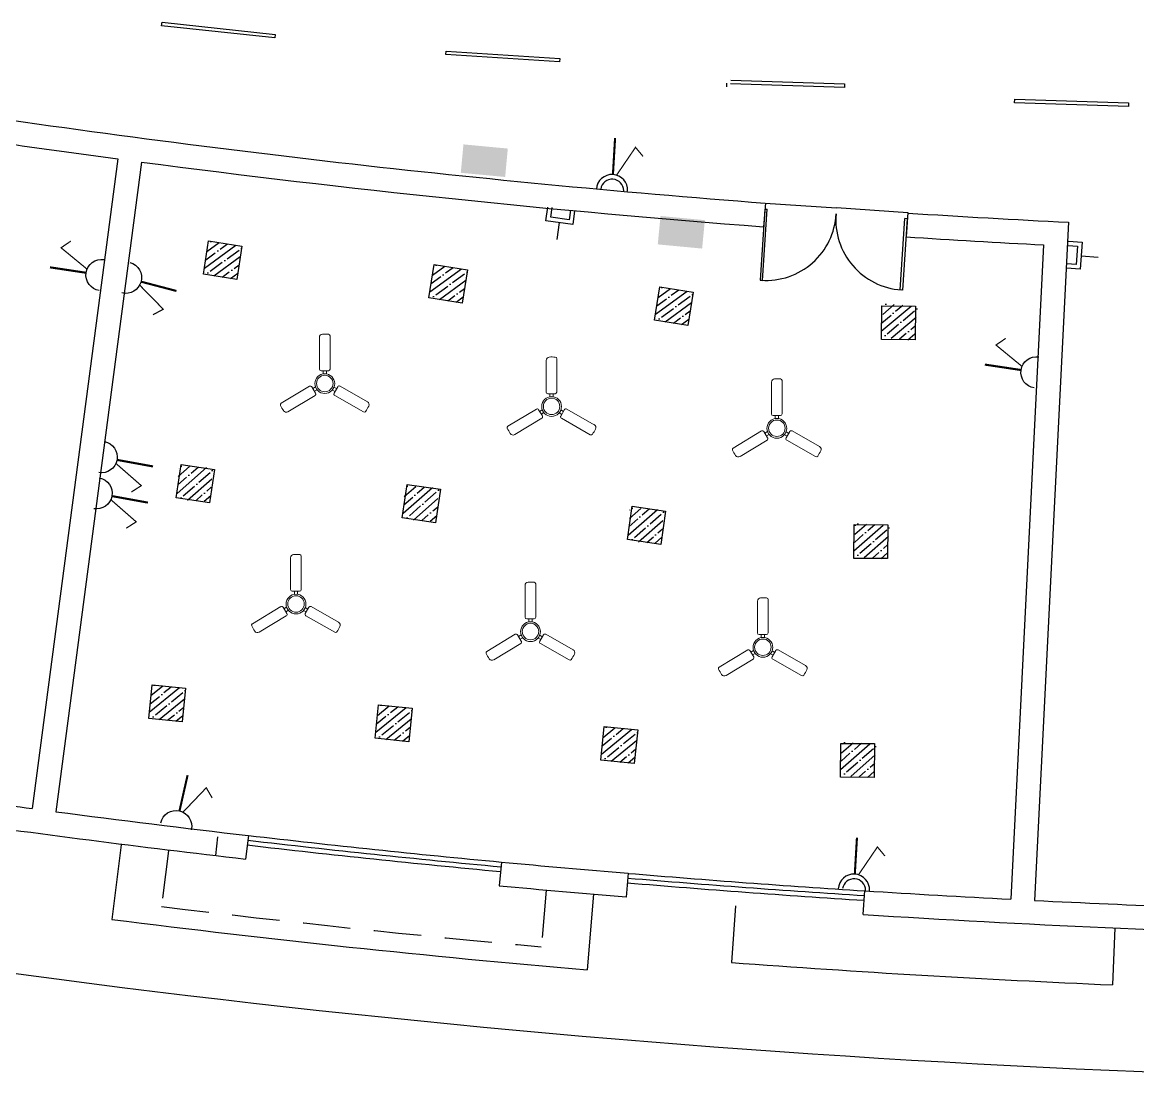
# Model space of a CAD drawing. Header units: inches. Extents: x -221585 to 401252, y -284294 to 332380.
# Drawn here: x 123962 to 125136, y 52533 to 53649 of the extents above; entities that cross this region are included whole.
import ezdxf

# ---------------------------------------------------------------- set-up
doc = ezdxf.new("R2010")
doc.units = ezdxf.units.IN
doc.header["$MEASUREMENT"] = 0
doc.linetypes.add('HIDDEN', pattern=[0.375, 0.25, -0.125])
for name, color, linetype in [('A_dimension_100', 233, 'Continuous'), ('E-LIGHT', 7, 'Continuous'), ('Power', 7, 'Continuous'), ('UPS', 7, 'Continuous')]:
    doc.layers.add(name, color=color, linetype=linetype)
doc.layers.add('ceilingfan', color=1, linetype='Continuous', lineweight=15)

# ---------------------------------------------------------------- blocks, each defined once
blk = doc.blocks.new('RYTRTRTRTRT')
at = {"color": 1}
for p, q in [((42.5178, 61.1535), (42.5178, 61.7535)), ((42.5178, 61.7535), (42.5378, 61.7535)), ((42.5378, 61.7535), (42.5378, 61.1535)), ((43.7178, 61.7535), (43.6978, 61.7535)), ((43.6978, 61.7535), (43.6978, 61.1535)), ((43.7178, 61.1535), (43.7178, 61.7535)), ((42.5178, 61.1535), (42.5378, 61.1535)), ((43.7178, 61.1535), (43.6978, 61.1535)), ((42.5178, 61.1035), (43.1178, 61.1035)), ((43.7178, 61.1035), (43.1178, 61.1035))]:
    blk.add_line(p, q, dxfattribs=at)
for centre, start, end in [((42.5278, 61.1634), 359.03707, 90), ((43.7078, 61.1634), 90, 180.96293)]:
    blk.add_arc(centre, 0.5901, start, end, dxfattribs=at)
blk = doc.blocks.new('Fan')
at = {"color": 6}
for p, q in [((-5.8, 15.7), (-5.8, 48.4)), ((5.2, 50.1), (5.2, 15.7)), ((3.5, 14), (-4.1, 14)), ((-1.9, 14), (-1.9, 10.8)), ((1.5, 14), (1.5, 10.8)), ((-45.2, -19.5), (-15.9, -1.9)), ((-10.2, -11.4), (-38.2, -28.2)), ((-13.6, -2.5), (-9.7, -9)), ((-12.6, -4.2), (-9.9, -2.6)), ((-10.8, -7.1), (-8.1, -5.5)), ((10.3, -7.3), (7.6, -5.8)), ((12, -4.4), (9.3, -2.8)), ((9.4, -9.1), (13.2, -2.4)), ((39.7, -28.3), (10, -11.4)), ((15.5, -1.8), (43.8, -18))]:
    blk.add_line(p, q, dxfattribs=at)
for centre, radius in [((-0.2, 0.8), 10.2), ((-0.2, 0.9), 8.5)]:
    blk.add_circle(centre, radius, dxfattribs=at)
for centre, radius, start, end in [((-2.4, 48.4), 3.4, 92.735, 180), ((-0.2, 0.9), 51, 85.7207, 92.735), ((3.5, 50.1), 1.7, 0, 85.7207), ((-4.1, 15.7), 1.7, 180, 270), ((3.5, 15.7), 1.7, 270, 0), ((-15, -3.4), 1.7, 30.9808, 120.9808), ((-11.1, -9.9), 1.7, 300.9808, 30.9808), ((10.8, -9.9), 1.7, 150.2708, 240.2708), ((14.6, -3.3), 1.7, 60.2708, 150.2708), ((-44.4, -21), 1.7, 120.9808, 206.3239), ((-0.2, 0.9), 51, 206.3239, 213.3255), ((-0.2, 0.9), 51, 325.7165, 332.7215), ((42.1, -20.9), 3.4, 332.7215, 60.2708), ((-40, -25.3), 3.4, 213.3255, 300.9808), ((40.6, -26.9), 1.7, 240.2708, 325.7165)]:
    blk.add_arc(centre, radius, start, end, dxfattribs=at)
blk = doc.blocks.new('16A')
at = {"layer": 'E-LIGHT', "color": 1}
for points, const_width in [([(5916857.4, -1642748), (5916860.9, -1642952)], 11.7), ([(5916882, -1642953.3), (5916975.2, -1642791.1), (5917021, -1642838.5)], 6.64)]:
    blk.add_lwpolyline(points, dxfattribs=dict(at, const_width=const_width))
for centre, radius, start, end in [((5916862.4, -1643039.4), 87.4, 0.98984, 180.98984), ((5916863.3, -1643042.7), 64.6, 4.27254, 175.75788)]:
    blk.add_arc(centre, radius, start, end, dxfattribs=at)
blk = doc.blocks.new('ups 6A')
at = {"layer": 'E-LIGHT', "color": 4}
for points, const_width in [([(5905666.9, -1658491.3), (5905670.4, -1658287.3)], 11.7), ([(5905691.6, -1658286), (5905784.8, -1658448.2), (5905830.5, -1658400.8)], 6.64)]:
    blk.add_lwpolyline(points, dxfattribs=dict(at, const_width=const_width))
blk.add_arc((5905671.9, -1658199.8), 87.4, 179.01016, 359.01016, dxfattribs=at)

msp = doc.modelspace()

# ---------------------------------------------------------------- hatches: boundary and pattern name
at = {"ltscale": 10}
h = msp.add_hatch(dxfattribs=at)
h.set_pattern_fill('ANSI35', color=1, scale=50, angle=-8.909)
h.set_pattern_definition([(36.091005, (-58260.57, -102338.852), (-7.36336874, 10.1010297), []), (36.091005, (-58251.838, -102340.221), (-7.36336874, 10.1010297), [15.625, -3.125, 0, -3.125])])
h.paths.add_polyline_path([(124187.3, 53378.3), (124192.8, 53413.4), (124157.7, 53418.9), (124152.2, 53383.8)])
h = msp.add_hatch(dxfattribs=at)
h.set_pattern_fill('ANSI35', color=1, scale=50, angle=-8.909)
h.set_pattern_definition([(36.091005, (-58023.07, -102363.852), (-7.36336874, 10.1010297), []), (36.091005, (-58014.338, -102365.221), (-7.36336874, 10.1010297), [15.625, -3.125, 0, -3.125])])
h.paths.add_polyline_path([(124424.8, 53353.3), (124430.3, 53388.4), (124395.2, 53393.9), (124389.7, 53358.8)])
h = msp.add_hatch(dxfattribs=at)
h.set_pattern_fill('ANSI35', color=1, scale=50, angle=-8.909)
h.set_pattern_definition([(36.091005, (-57785.57, -102387.352), (-7.36336874, 10.1010297), []), (36.091005, (-57776.838, -102388.721), (-7.36336874, 10.1010297), [15.625, -3.125, 0, -3.125])])
h.paths.add_polyline_path([(124662.3, 53329.8), (124667.8, 53364.9), (124632.7, 53370.4), (124627.2, 53335.3)])
h = msp.add_hatch(dxfattribs=at)
h.set_pattern_fill('ANSI35', color=1, scale=50, angle=-5.0301)
h.set_pattern_definition([(39.9699416, (-46595.244, -114388.545), (-8.0298205, 9.57976945), []), (39.9699416, (-46586.439, -114389.32), (-8.0298205, 9.57976945), [15.625, -3.125, 0, -3.125])])
h.paths.add_polyline_path([(124900.6, 53314.2), (124903.7, 53349.6), (124868.4, 53352.7), (124865.3, 53317.3)])
h = msp.add_hatch(dxfattribs=at)
h.set_pattern_fill('ANSI35', color=1, scale=50, angle=-3.7526)
h.set_pattern_definition([(41.247376, (-43555.026, -118340.158), (-8.2413923, 9.398375), []), (41.247376, (-43546.206, -118340.736), (-8.2413923, 9.398375), [15.625, -3.125, 0, -3.125])])
h.paths.add_polyline_path([(124159.5, 53144.2), (124161.8, 53179.6), (124126.4, 53181.9), (124124.1, 53146.5)])
h = msp.add_hatch(dxfattribs=at)
h.set_pattern_fill('ANSI35', color=1, scale=50, angle=-3.7526)
h.set_pattern_definition([(41.247376, (-43317.026, -118361.158), (-8.2413923, 9.398375), []), (41.247376, (-43308.206, -118361.736), (-8.2413923, 9.398375), [15.625, -3.125, 0, -3.125])])
h.paths.add_polyline_path([(124397.5, 53123.2), (124399.8, 53158.6), (124364.4, 53160.9), (124362.1, 53125.5)])
h = msp.add_hatch(dxfattribs=at)
h.set_pattern_fill('ANSI35', color=1, scale=50, angle=-3.7526)
h.set_pattern_definition([(41.247376, (-43080.026, -118384.158), (-8.2413923, 9.398375), []), (41.247376, (-43071.206, -118384.736), (-8.2413923, 9.398375), [15.625, -3.125, 0, -3.125])])
h.paths.add_polyline_path([(124634.5, 53100.2), (124636.8, 53135.6), (124601.4, 53137.9), (124599.1, 53102.5)])
h = msp.add_hatch(dxfattribs=at)
h.set_pattern_fill('ANSI35', color=1, scale=50, angle=-3.7526)
h.set_pattern_definition([(41.247376, (-42842.526, -118400.658), (-8.2413923, 9.398375), []), (41.247376, (-42833.706, -118401.236), (-8.2413923, 9.398375), [15.625, -3.125, 0, -3.125])])
h.paths.add_polyline_path([(124872, 53083.7), (124874.3, 53119.1), (124838.9, 53121.4), (124836.6, 53086)])
h = msp.add_hatch(dxfattribs=at)
h.set_pattern_fill('ANSI35', color=1, scale=50, angle=-5.7869)
h.set_pattern_definition([(39.2131353, (-49566.107, -112510.526), (-7.9025868, 9.68499466), []), (39.2131353, (-49557.313, -112511.417), (-7.9025868, 9.68499466), [15.625, -3.125, 0, -3.125])])
h.paths.add_polyline_path([(124129.9, 52912.4), (124133.5, 52947.8), (124098.1, 52951.3), (124094.6, 52916)])
h = msp.add_hatch(dxfattribs=at)
h.set_pattern_fill('ANSI35', color=1, scale=50, angle=-5.7869)
h.set_pattern_definition([(39.2131353, (-49327.607, -112531.526), (-7.9025868, 9.68499466), []), (39.2131353, (-49318.813, -112532.417), (-7.9025868, 9.68499466), [15.625, -3.125, 0, -3.125])])
h.paths.add_polyline_path([(124368.4, 52891.4), (124372, 52926.8), (124336.6, 52930.3), (124333.1, 52895)])
h = msp.add_hatch(dxfattribs=at)
h.set_pattern_fill('ANSI35', color=1, scale=50, angle=-5.7869)
h.set_pattern_definition([(39.2131353, (-49090.107, -112554.526), (-7.9025868, 9.68499466), []), (39.2131353, (-49081.313, -112555.417), (-7.9025868, 9.68499466), [15.625, -3.125, 0, -3.125])])
h.paths.add_polyline_path([(124605.9, 52868.4), (124609.5, 52903.8), (124574.1, 52907.3), (124570.6, 52872)])
h = msp.add_hatch(dxfattribs=at)
h.set_pattern_fill('ANSI35', color=1, scale=50, angle=-3.7526)
h.set_pattern_definition([(41.247376, (-42856.563, -118630.964), (-8.2413923, 9.398375), []), (41.247376, (-42847.743, -118631.543), (-8.2413923, 9.398375), [15.625, -3.125, 0, -3.125])])
h.paths.add_polyline_path([(124858, 52853.4), (124860.3, 52888.8), (124824.9, 52891.1), (124822.6, 52855.7)])

# ---------------------------------------------------------------- linework, layer by layer
at = {"color": 5}
for p, q in [((124108.2, 53645.3, 0.4), (124108.6, 53649, 0.4)), ((124108.6, 53649, 0.4), (124227.8, 53636.2, 0.4)), ((124227.4, 53632.5, 0.4), (124108.2, 53645.3, 0.4)), ((124227.8, 53636.2, 0.4), (124227.4, 53632.5, 0.4)), ((124407.5, 53614.9, 0.4), (124407.7, 53618.5, 0.4)), ((124527.1, 53607.4, 0.4), (124407.5, 53614.9, 0.4)), ((124407.7, 53618.5, 0.4), (124527.4, 53611, 0.4)), ((124527.4, 53611, 0.4), (124527.1, 53607.4, 0.4)), ((124703.3, 53581, 0.4), (124703.2, 53584.7, 0.4)), ((124827.1, 53580.4, 0.4), (124707.3, 53584.3, 0.4)), ((124707.4, 53588, 0.4), (124827.3, 53584.1, 0.4)), ((124827.3, 53584.1, 0.4), (124827.1, 53580.4, 0.4)), ((125006.3, 53564.3, 0.4), (125006.4, 53568, 0.4)), ((125006.4, 53568, 0.4), (125126.3, 53564.1, 0.4)), ((125126.1, 53560.4, 0.4), (125006.3, 53564.3, 0.4)), ((125126.3, 53564.1, 0.4), (125126.1, 53560.4, 0.4))]:
    msp.add_line(p, q, dxfattribs=at)
at = {"color": 4, "ltscale": 10}
for p, q in [((124062.1, 53505.1, 0.4), (123971.9, 52821, 0.4)), ((124086.9, 53501.8, 0.4), (123996.7, 52817.7, 0.4)), ((124743.9, 53458.6, 0.4), (124741.9, 53433.6, 0.4)), ((124893.8, 53448.7, 0.4), (124892.2, 53423.1, 0.4)), ((125063, 53438.4, 0.4), (125027.4, 52724.3, 0.4)), ((125036.8, 53414.7, 0.4), (125002.4, 52725.5, 0.4)), ((124167.2, 52791.4, 0.4), (124164.8, 52771.5, 0.4)), ((124199.5, 52792.7, 0.4), (124196.5, 52767.8, 0.4)), ((124466, 52764.7, 0.4), (124463.6, 52739.8, 0.4)), ((124599.3, 52752.9, 0.4), (124597.2, 52727.9, 0.4)), ((124846.9, 52709.5, 0.4), (124848.6, 52734.8, 0.4))]:
    msp.add_line(p, q, dxfattribs=at)
at = {"color": 20, "ltscale": 10}
for p, q in [((124065.6, 52782.8, 0.4), (124055.8, 52704.3, 0.4)), ((124563.1, 52730.8, 0.4), (124556.2, 52651.1, 0.4)), ((124712.6, 52718.8, 0.4), (124708.1, 52659, 0.4))]:
    msp.add_line(p, q, dxfattribs=at)
at = {"color": 20, "linetype": 'HIDDEN', "ltscale": 200}
for p, q in [((124115.3, 52776.5, 0.4), (124108.1, 52717.9, 0.4)), ((124513.2, 52735.1, 0.4), (124507.9, 52675.5, 0.4))]:
    msp.add_line(p, q, dxfattribs=at)
at = {"color": 1, "ltscale": 10}
msp.add_line((125111.9, 52695.3, 0.4), (125109.4, 52635.4, 0.4), dxfattribs=at)
at = {"color": 1, "ltscale": 10, "elevation": 0.4}
for points in [[(124157.7, 53418.9), (124192.8, 53413.4), (124187.3, 53378.3), (124152.2, 53383.8)], [(124395.2, 53393.9), (124430.3, 53388.4), (124424.8, 53353.3), (124389.7, 53358.8)], [(124632.7, 53370.4), (124667.8, 53364.9), (124662.3, 53329.8), (124627.2, 53335.3)], [(124866.4, 53350.5), (124901.9, 53350.2), (124901.6, 53314.7), (124866.1, 53315)], [(124128.7, 53183.3), (124163.9, 53178.2), (124158.7, 53143), (124123.6, 53148.2)], [(124366.7, 53162.3), (124401.9, 53157.2), (124396.7, 53122), (124361.6, 53127.2)], [(124603.7, 53139.3), (124638.9, 53134.2), (124633.7, 53099), (124598.6, 53104.2)], [(124837.4, 53120), (124872.9, 53119.7), (124872.6, 53084.2), (124837.1, 53084.5)], [(124098.1, 52951.3), (124133.5, 52947.8), (124129.9, 52912.4), (124094.6, 52916)], [(124336.6, 52930.3), (124372, 52926.8), (124368.4, 52891.4), (124333.1, 52895)], [(124574.1, 52907.3), (124609.5, 52903.8), (124605.9, 52868.4), (124570.6, 52872)]]:
    msp.add_lwpolyline(points, close=True, dxfattribs=at)
at = {"color": 1, "ltscale": 10}
msp.add_lwpolyline([(124823.4, 52889.7), (124858.9, 52889.4), (124858.6, 52853.9), (124823.1, 52854.2)], close=True, dxfattribs=at)
at = {"color": 4, "ltscale": 10}
for centre, radius, start, end in [((125661.9, 65452, 0.4), 12028.5, 261.18467, 265.6227), ((125675.1, 65540.2, 0.4), 12142.7, 261.18653, 262.36638), ((125661.9, 65452, 0.4), 12053.5, 262.49172, 265.62284), ((125661.9, 65452, 0.4), 12028.5, 266.33861, 267.14592), ((125678.6, 65725.6, 0.4), 12327.7, 266.34283, 267.01573), ((125746.6, 66057.9, 0.4), 13355.3, 261.9278, 262.36388), ((125661.9, 65452, 0.4), 12743.5, 262.49172, 263.41036), ((125661.9, 65452, 0.4), 12768.5, 261.92231, 263.40981), ((125661.9, 65452, 0.4), 12743.5, 264.61508, 265.21685), ((125661.9, 65452, 0.4), 12768.5, 264.61508, 265.21685), ((125677.4, 65706.4, 0.4), 12998.4, 266.34401, 267.02344), ((125661.9, 65452, 0.4), 12743.5, 267.14592, 268.54173), ((125661.9, 65452, 0.4), 12768.5, 266.3405, 268.63161)]:
    msp.add_arc(centre, radius, start, end, dxfattribs=at)
at = {"color": 5, "ltscale": 10}
for centre, radius, start, end in [((125577, 64603.1, 0.4), 11890.4, 263.3474, 264.63855), ((125655.3, 65392.3, 0.4), 12693.5, 263.40909, 264.61972), ((125655.3, 65392.3, 0.4), 12688.5, 263.4092, 264.61972), ((125657.6, 65392.1, 0.4), 12688.5, 265.21356, 266.34252), ((125657.6, 65392.1, 0.4), 12683.5, 265.21356, 266.34252), ((125657.6, 65392.1, 0.4), 12693.5, 265.21356, 266.34252)]:
    msp.add_arc(centre, radius, start, end, dxfattribs=at)
at = {"color": 20, "ltscale": 10}
for centre, radius, start, end in [((125662, 65403.5, 0.4), 12870, 260.08648, 279.91229), ((125661.9, 65452, 0.4), 12848.5, 262.81881, 265.06302), ((125661.9, 65452, 0.4), 12828.5, 265.73613, 267.53133)]:
    msp.add_arc(centre, radius, start, end, dxfattribs=at)
at = {"color": 20, "linetype": 'HIDDEN', "ltscale": 200}
msp.add_arc((125661.9, 65452, 0.4), 12828.5, 263.04316, 264.83866, dxfattribs=at)
at = {"color": 3, "ltscale": 10}
for points in [[(124426, 53520.4), (124472.7, 53516), (124423.2, 53490.5), (124469.9, 53486.1)], [(124633.5, 53445, 0.4), (124680.2, 53440.6, 0.4), (124630.6, 53415.1, 0.4), (124677.3, 53410.7, 0.4)]]:
    msp.add_solid(points, dxfattribs=at)
at = {"layer": 'A_dimension_100', "color": 3, "ltscale": 0.05, "elevation": 0.8}
for points in [[(124543.1, 53450.4), (124541.1, 53436.1), (124512.9, 53440), (124514.9, 53454.4)], [(124538.6, 53451), (124537.2, 53441.1), (124517.9, 53443.9), (124519.3, 53453.8)], [(124526.7, 53438.1), (124524.2, 53420.2)]]:
    msp.add_lwpolyline(points, dxfattribs=at)
at = {"layer": 'A_dimension_100', "color": 3, "ltscale": 0.05}
for points in [[(125063, 53418.5), (125077.4, 53417.4), (125075.4, 53389), (125060.9, 53390.1)], [(125062.6, 53414), (125072.6, 53413.3), (125071.2, 53393.8), (125061.2, 53394.6)], [(125076.4, 53403), (125094.4, 53401.7)]]:
    msp.add_lwpolyline(points, dxfattribs=at)

# ---------------------------------------------------------------- block references
at = {"color": 4, "xscale": 125.2224257317963, "yscale": 125.2224257317963, "zscale": 125.2224257317963, "rotation": 176.0679393941089}
msp.add_blockref('RYTRTRTRTRT', (130730.1, 60716.7, 0.4), dxfattribs=at)
at = {"layer": 'ceilingfan', "xscale": 1.02030405060046, "yscale": 1.02030405060046, "zscale": 1.02030405060046}
for p in [(124280.2, 53267.7, 0.4), (124519, 53243.6, 0.4), (124756.2, 53220.6, 0.4), (124249.9, 53035.6, 0.4), (124496.8, 53006.5, 0.4), (124741.5, 52990, 0.4)]:
    msp.add_blockref('Fan', p, dxfattribs=at)
at = {"layer": 'Power', "xscale": 0.1885885860805314, "yscale": 0.1885885860805314, "zscale": 0.1885885860805314, "rotation": 355.6495114362333}
for p in [(-964550.1, 447083.6), (-964295.4, 446346.9)]:
    msp.add_blockref('16A', p, dxfattribs=at)
at = {"layer": 'UPS', "color": 3, "yscale": 0.1887460698150344, "zscale": 0.1887460698150344}
for p, xscale, rotation in [((247937.2, -1097747.5), -0.1887460698150345, 260.4591739765132), ((124383.2, 1211158.1), -0.1887460698150345, 74.30080235402548), ((248921.6, -1097849.9), -0.1887460698150345, 260.4591739765132), ((35655.3, 1207590.3), -0.1887460698150344, 78.6947372835707), ((35649.9, 1207552.2), -0.1887460698150344, 78.6947372835707), ((-1033009.7, 14159.9), -0.1887460698150345, 166.2289603870271)]:
    msp.add_blockref('ups 6A', p, dxfattribs=dict(at, xscale=xscale, rotation=rotation))

doc.saveas('drawing.dxf')
